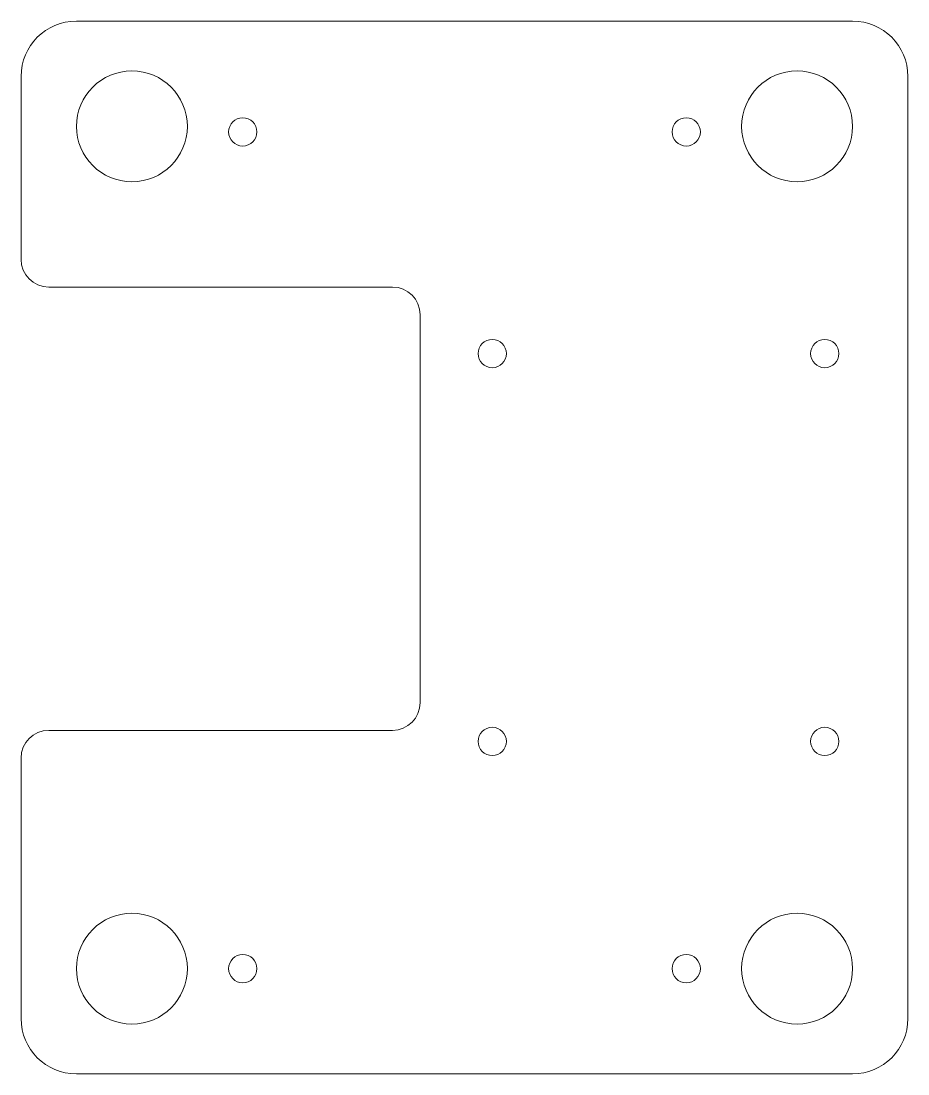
# Model space of a CAD drawing. Header units: millimetres. Extents: x 0 to 160, y 0 to 190.
import ezdxf

# ---------------------------------------------------------------- set-up
doc = ezdxf.new("R2010")
doc.units = ezdxf.units.MM
doc.layers.get('0').update_dxf_attribs({"linetype": 'CONTINUOUS', "lineweight": 0, "true_color": 0x000000})

msp = doc.modelspace()

# ---------------------------------------------------------------- linework, layer by layer
for p, q in [((10, 190), (150, 190)), ((0, 147), (0, 180)), ((160, 180), (160, 10)), ((5, 142), (67, 142)), ((72, 137), (72, 67)), ((67, 62), (5, 62)), ((0, 57), (0, 10)), ((150, 0), (10, 0))]:
    msp.add_line(p, q)
for centre, radius in [((20, 171), 10), ((140, 171), 10), ((40, 170), 2.55), ((120, 170), 2.55), ((85, 130), 2.55), ((145, 130), 2.55), ((85, 60), 2.55), ((145, 60), 2.55), ((20, 19), 10), ((140, 19), 10), ((40, 19), 2.55), ((120, 19), 2.55)]:
    msp.add_circle(centre, radius)
for centre, radius, start, end in [((10, 180), 10, 90, 180), ((150, 180), 10, 0, 90), ((5, 147), 5, 180, 270), ((67, 137), 5, 0, 90), ((67, 67), 5, 270, 0), ((5, 57), 5, 90, 180), ((10, 10), 10, 180, 270), ((150, 10), 10, 270, 0)]:
    msp.add_arc(centre, radius, start, end)

doc.saveas('drawing.dxf')
